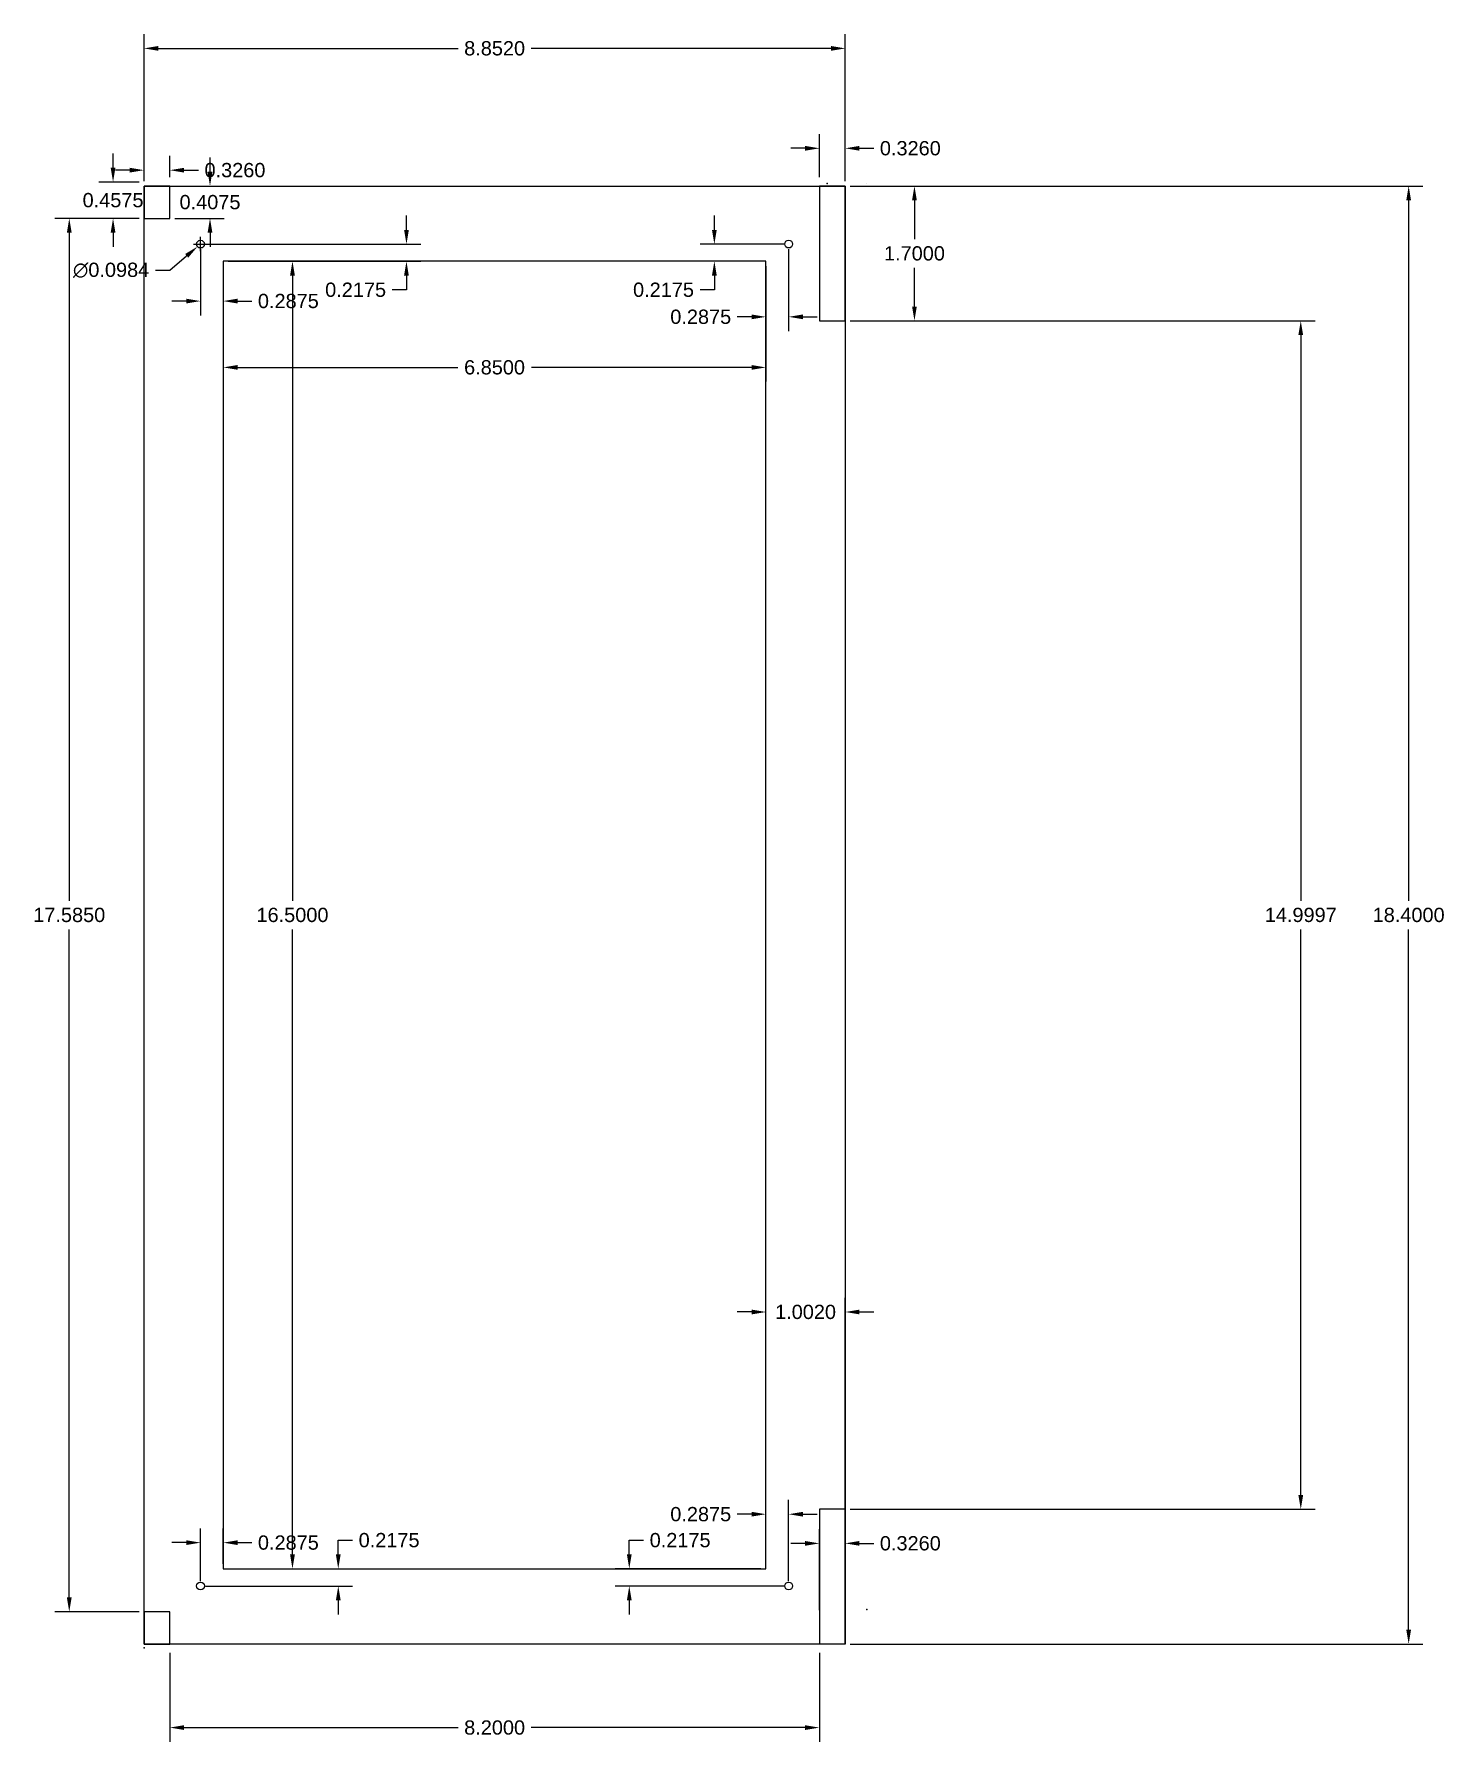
# Model space of a CAD drawing. Header units: inches. Extents: x 4.4 to 22.2, y 4.9 to 26.4.
import ezdxf

# ---------------------------------------------------------------- set-up
doc = ezdxf.new("R2010")
doc.units = ezdxf.units.IN
doc.header["$MEASUREMENT"] = 0
doc.layers.get('0').update_dxf_attribs({"color": 1})
doc.layers.add('dimensions', color=4, linetype='Continuous')
doc.layers.add('non-cut features', color=3, linetype='Continuous')
doc.styles.get("Standard").update_dxf_attribs({"font": 'Arial Regular.ttf'})
doc.dimstyles.get("Standard").update_dxf_attribs({"dimtxt": 0.18, "dimasz": 0.18, "dimexe": 0.18, "dimexo": 0.0625, "dimgap": 0.09, "dimtad": 0, "dimtih": 1, "dimtoh": 1, "dimdec": 4, "dimzin": 0, "dimdsep": 46, "dimtxsty": 'Standard', "dimcen": 0.09, "dimadec": 0, "dimazin": 0, "dimtfac": 1, "dimtdec": 4, "dimtofl": 0, "dimtmove": 0, "dimatfit": 3, "dimfxl": 1, "dimtolj": 1, "dimtzin": 0, "dimarcsym": 0})

# ---------------------------------------------------------------- blocks, each defined once
blk = doc.blocks.new('*D4')
at = {"layer": 'Defpoints', "color": 0, "transparency": 16777216}
for p in [(5.817, 24.573), (6.143, 24.723), (6.143, 24.573)]:
    blk.add_point(p, dxfattribs=at)
at = {"layer": 'dimensions', "color": 0, "lineweight": -2, "transparency": 16777216}
for p, q in [((5.817, 24.635), (5.817, 24.903)), ((6.143, 24.635), (6.143, 24.903)), ((5.637, 24.723), (5.457, 24.723)), ((6.323, 24.723), (6.503, 24.723))]:
    blk.add_line(p, q, dxfattribs=at)
at = {"layer": 'dimensions', "color": 0, "transparency": 16777216}
for points in [[(5.637, 24.753), (5.637, 24.693), (5.817, 24.723)], [(6.323, 24.753), (6.323, 24.693), (6.143, 24.723)]]:
    blk.add_solid(points, dxfattribs=at)
at = {"layer": 'dimensions', "color": 0, "transparency": 16777216, "insert": (6.965, 24.723), "char_height": 0.18, "attachment_point": 5}
blk.add_mtext('\\A1;0.3260', dxfattribs=at)
blk = doc.blocks.new('*D6')
at = {"layer": 'Defpoints', "color": 0, "transparency": 16777216}
for p in [(6.143, 6.073), (14.343, 6.073), (14.343, 5.068)]:
    blk.add_point(p, dxfattribs=at)
at = {"layer": 'dimensions', "color": 0, "lineweight": -2, "transparency": 16777216}
for p, q in [((6.143, 6.01), (6.143, 4.888)), ((14.343, 6.01), (14.343, 4.888)), ((6.323, 5.068), (9.781, 5.068)), ((14.163, 5.068), (10.705, 5.068))]:
    blk.add_line(p, q, dxfattribs=at)
at = {"layer": 'dimensions', "color": 0, "transparency": 16777216}
for points in [[(6.323, 5.098), (6.323, 5.038), (6.143, 5.068)], [(14.163, 5.098), (14.163, 5.038), (14.343, 5.068)]]:
    blk.add_solid(points, dxfattribs=at)
at = {"layer": 'dimensions', "color": 0, "transparency": 16777216, "insert": (10.243, 5.068), "char_height": 0.18, "attachment_point": 5}
blk.add_mtext('\\A1;8.2000', dxfattribs=at)
blk = doc.blocks.new('*D9')
at = {"layer": 'Defpoints', "color": 0, "transparency": 16777216}
for p in [(14.669, 7.393), (14.343, 6.488), (14.669, 6.488)]:
    blk.add_point(p, dxfattribs=at)
at = {"layer": 'dimensions', "color": 0, "lineweight": -2, "transparency": 16777216}
for p, q in [((14.343, 6.55), (14.343, 7.573)), ((14.669, 6.55), (14.669, 7.573)), ((14.163, 7.393), (13.983, 7.393)), ((14.849, 7.393), (15.029, 7.393))]:
    blk.add_line(p, q, dxfattribs=at)
at = {"layer": 'dimensions', "color": 0, "transparency": 16777216}
for points in [[(14.163, 7.423), (14.163, 7.363), (14.343, 7.393)], [(14.849, 7.423), (14.849, 7.363), (14.669, 7.393)]]:
    blk.add_solid(points, dxfattribs=at)
at = {"layer": 'dimensions', "color": 0, "transparency": 16777216, "insert": (15.491, 7.393), "char_height": 0.18, "attachment_point": 5}
blk.add_mtext('\\A1;0.3260', dxfattribs=at)
blk = doc.blocks.new('*D11')
at = {"layer": 'Defpoints', "color": 0, "transparency": 16777216}
for p in [(14.669, 24.999), (14.343, 24.572), (14.669, 24.572)]:
    blk.add_point(p, dxfattribs=at)
at = {"layer": 'dimensions', "color": 0, "lineweight": -2, "transparency": 16777216}
for p, q in [((14.343, 24.635), (14.343, 25.179)), ((14.669, 24.635), (14.669, 25.179)), ((14.163, 24.999), (13.983, 24.999)), ((14.849, 24.999), (15.029, 24.999))]:
    blk.add_line(p, q, dxfattribs=at)
at = {"layer": 'dimensions', "color": 0, "transparency": 16777216}
for points in [[(14.163, 25.029), (14.163, 24.969), (14.343, 24.999)], [(14.849, 25.029), (14.849, 24.969), (14.669, 24.999)]]:
    blk.add_solid(points, dxfattribs=at)
at = {"layer": 'dimensions', "color": 0, "transparency": 16777216, "insert": (15.491, 24.999), "char_height": 0.18, "attachment_point": 5}
blk.add_mtext('\\A1;0.3260', dxfattribs=at)
blk = doc.blocks.new('*D15')
at = {"layer": 'Defpoints', "color": 0, "transparency": 16777216}
for p in [(5.817, 24.573), (5.426, 24.115), (5.817, 24.115)]:
    blk.add_point(p, dxfattribs=at)
at = {"layer": 'dimensions', "color": 0, "lineweight": -2, "transparency": 16777216}
for p, q in [((5.426, 24.753), (5.426, 24.933)), ((5.755, 24.573), (5.246, 24.573)), ((5.755, 24.115), (5.246, 24.115)), ((5.426, 23.935), (5.426, 23.755))]:
    blk.add_line(p, q, dxfattribs=at)
at = {"layer": 'dimensions', "color": 0, "transparency": 16777216}
for points in [[(5.396, 24.753), (5.456, 24.753), (5.426, 24.573)], [(5.396, 23.935), (5.456, 23.935), (5.426, 24.115)]]:
    blk.add_solid(points, dxfattribs=at)
at = {"layer": 'dimensions', "color": 0, "transparency": 16777216, "insert": (5.426, 24.344), "char_height": 0.18, "attachment_point": 5}
blk.add_mtext('\\A1;0.4575', dxfattribs=at)
blk = doc.blocks.new('*D21')
at = {"layer": 'Defpoints', "color": 0, "transparency": 16777216}
for p in [(14.669, 10.313), (13.667, 7.073), (14.669, 7.073)]:
    blk.add_point(p, dxfattribs=at)
at = {"layer": 'dimensions', "color": 0, "lineweight": -2, "transparency": 16777216}
for p, q in [((13.667, 7.135), (13.667, 10.493)), ((14.669, 7.135), (14.669, 10.493)), ((13.487, 10.313), (13.307, 10.313)), ((14.849, 10.313), (15.029, 10.313))]:
    blk.add_line(p, q, dxfattribs=at)
at = {"layer": 'dimensions', "color": 0, "transparency": 16777216}
for points in [[(13.487, 10.343), (13.487, 10.283), (13.667, 10.313)], [(14.849, 10.343), (14.849, 10.283), (14.669, 10.313)]]:
    blk.add_solid(points, dxfattribs=at)
at = {"layer": 'dimensions', "color": 0, "transparency": 16777216, "insert": (14.168, 10.313), "char_height": 0.18, "attachment_point": 5}
blk.add_mtext('\\A1;1.0020', dxfattribs=at)
blk = doc.blocks.new('*D22')
at = {"layer": 'Defpoints', "color": 0, "transparency": 16777216}
for p in [(6.817, 23.573), (13.667, 23.573), (13.667, 22.234)]:
    blk.add_point(p, dxfattribs=at)
at = {"layer": 'dimensions', "color": 0, "lineweight": -2, "transparency": 16777216}
for p, q in [((6.817, 23.51), (6.817, 22.054)), ((13.667, 23.51), (13.667, 22.054)), ((6.997, 22.234), (9.778, 22.234)), ((13.487, 22.234), (10.707, 22.234))]:
    blk.add_line(p, q, dxfattribs=at)
at = {"layer": 'dimensions', "color": 0, "transparency": 16777216}
for points in [[(6.997, 22.264), (6.997, 22.204), (6.817, 22.234)], [(13.487, 22.264), (13.487, 22.204), (13.667, 22.234)]]:
    blk.add_solid(points, dxfattribs=at)
at = {"layer": 'dimensions', "color": 0, "transparency": 16777216, "insert": (10.242, 22.234), "char_height": 0.18, "attachment_point": 5}
blk.add_mtext('\\A1;6.8500', dxfattribs=at)
blk = doc.blocks.new('*D23')
at = {"layer": 'Defpoints', "color": 0, "transparency": 16777216}
for p in [(6.817, 23.573), (7.691, 23.573), (6.817, 7.073)]:
    blk.add_point(p, dxfattribs=at)
at = {"layer": 'dimensions', "color": 0, "lineweight": -2, "transparency": 16777216}
for p, q in [((6.88, 23.573), (7.871, 23.573)), ((7.691, 23.393), (7.691, 15.504)), ((7.691, 7.253), (7.691, 15.141)), ((6.88, 7.073), (7.871, 7.073))]:
    blk.add_line(p, q, dxfattribs=at)
at = {"layer": 'dimensions', "color": 0, "transparency": 16777216}
for points in [[(7.661, 23.393), (7.721, 23.393), (7.691, 23.573)], [(7.661, 7.253), (7.721, 7.253), (7.691, 7.073)]]:
    blk.add_solid(points, dxfattribs=at)
at = {"layer": 'dimensions', "color": 0, "transparency": 16777216, "insert": (7.691, 15.323), "char_height": 0.18, "attachment_point": 5}
blk.add_mtext('\\A1;16.5000', dxfattribs=at)
blk = doc.blocks.new('*D31')
at = {"layer": 'Defpoints', "color": 0, "transparency": 16777216}
for p in [(6.53, 23.79), (6.817, 23.573), (6.817, 23.071)]:
    blk.add_point(p, dxfattribs=at)
at = {"layer": 'dimensions', "color": 0, "lineweight": -2, "transparency": 16777216}
for p, q in [((6.53, 23.728), (6.53, 22.891)), ((6.817, 23.51), (6.817, 22.891)), ((6.35, 23.071), (6.17, 23.071)), ((6.997, 23.071), (7.177, 23.071))]:
    blk.add_line(p, q, dxfattribs=at)
at = {"layer": 'dimensions', "color": 0, "transparency": 16777216}
for points in [[(6.35, 23.101), (6.35, 23.041), (6.53, 23.071)], [(6.997, 23.101), (6.997, 23.041), (6.817, 23.071)]]:
    blk.add_solid(points, dxfattribs=at)
at = {"layer": 'dimensions', "color": 0, "transparency": 16777216, "insert": (7.639, 23.071), "char_height": 0.18, "attachment_point": 5}
blk.add_mtext('\\A1;0.2875', dxfattribs=at)
blk = doc.blocks.new('*D32')
at = {"layer": 'Defpoints', "color": 0, "transparency": 16777216}
for p in [(6.53, 23.79), (6.817, 23.573), (9.13, 23.573)]:
    blk.add_point(p, dxfattribs=at)
at = {"layer": 'dimensions', "color": 0, "lineweight": -2, "transparency": 16777216}
for p, q in [((9.13, 23.97), (9.13, 24.15)), ((6.592, 23.79), (9.31, 23.79)), ((6.88, 23.573), (9.31, 23.573)), ((9.13, 23.393), (9.13, 23.213)), ((9.13, 23.213), (8.95, 23.213))]:
    blk.add_line(p, q, dxfattribs=at)
at = {"layer": 'dimensions', "color": 0, "transparency": 16777216}
for points in [[(9.1, 23.97), (9.16, 23.97), (9.13, 23.79)], [(9.1, 23.393), (9.16, 23.393), (9.13, 23.573)]]:
    blk.add_solid(points, dxfattribs=at)
at = {"layer": 'dimensions', "color": 0, "transparency": 16777216, "insert": (8.488, 23.213), "char_height": 0.18, "attachment_point": 5}
blk.add_mtext('\\A1;0.2175', dxfattribs=at)
blk = doc.blocks.new('*D33')
at = {"layer": 'Defpoints', "color": 0, "transparency": 16777216}
for p in [(13.955, 23.79), (13.017, 23.573), (13.605, 23.573)]:
    blk.add_point(p, dxfattribs=at)
at = {"layer": 'dimensions', "color": 0, "lineweight": -2, "transparency": 16777216}
for p, q in [((13.017, 23.97), (13.017, 24.15)), ((13.892, 23.79), (12.837, 23.79)), ((13.542, 23.573), (12.837, 23.573)), ((13.017, 23.393), (13.017, 23.213)), ((13.017, 23.213), (12.837, 23.213))]:
    blk.add_line(p, q, dxfattribs=at)
at = {"layer": 'dimensions', "color": 0, "transparency": 16777216}
for points in [[(12.987, 23.97), (13.047, 23.97), (13.017, 23.79)], [(12.987, 23.393), (13.047, 23.393), (13.017, 23.573)]]:
    blk.add_solid(points, dxfattribs=at)
at = {"layer": 'dimensions', "color": 0, "transparency": 16777216, "insert": (12.375, 23.213), "char_height": 0.18, "attachment_point": 5}
blk.add_mtext('\\A1;0.2175', dxfattribs=at)
blk = doc.blocks.new('*D34')
at = {"layer": 'Defpoints', "color": 0, "transparency": 16777216}
for p in [(13.955, 23.79), (13.667, 23.573), (13.667, 22.872)]:
    blk.add_point(p, dxfattribs=at)
at = {"layer": 'dimensions', "color": 0, "lineweight": -2, "transparency": 16777216}
for p, q in [((13.955, 23.728), (13.955, 22.692)), ((13.667, 23.51), (13.667, 22.692)), ((13.487, 22.872), (13.307, 22.872)), ((14.135, 22.872), (14.315, 22.872))]:
    blk.add_line(p, q, dxfattribs=at)
at = {"layer": 'dimensions', "color": 0, "transparency": 16777216}
for points in [[(13.487, 22.902), (13.487, 22.842), (13.667, 22.872)], [(14.135, 22.902), (14.135, 22.842), (13.955, 22.872)]]:
    blk.add_solid(points, dxfattribs=at)
at = {"layer": 'dimensions', "color": 0, "transparency": 16777216, "insert": (12.845, 22.872), "char_height": 0.18, "attachment_point": 5}
blk.add_mtext('\\A1;0.2875', dxfattribs=at)
blk = doc.blocks.new('*D36')
at = {"layer": 'Defpoints', "color": 0, "transparency": 16777216}
for p in [(6.817, 7.073), (8.269, 7.073), (6.53, 6.855)]:
    blk.add_point(p, dxfattribs=at)
at = {"layer": 'dimensions', "color": 0, "lineweight": -2, "transparency": 16777216}
for p, q in [((8.269, 7.253), (8.269, 7.433)), ((8.269, 7.433), (8.449, 7.433)), ((6.88, 7.073), (8.449, 7.073)), ((6.592, 6.855), (8.449, 6.855)), ((8.269, 6.675), (8.269, 6.495))]:
    blk.add_line(p, q, dxfattribs=at)
at = {"layer": 'dimensions', "color": 0, "transparency": 16777216}
for points in [[(8.239, 7.253), (8.299, 7.253), (8.269, 7.073)], [(8.239, 6.675), (8.299, 6.675), (8.269, 6.855)]]:
    blk.add_solid(points, dxfattribs=at)
at = {"layer": 'dimensions', "color": 0, "transparency": 16777216, "insert": (8.911, 7.433), "char_height": 0.18, "attachment_point": 5}
blk.add_mtext('\\A1;0.2175', dxfattribs=at)
blk = doc.blocks.new('*D37')
at = {"layer": 'Defpoints', "color": 0, "transparency": 16777216}
for p in [(13.667, 7.761), (13.667, 7.073), (13.955, 6.855)]:
    blk.add_point(p, dxfattribs=at)
at = {"layer": 'dimensions', "color": 0, "lineweight": -2, "transparency": 16777216}
for p, q in [((13.487, 7.761), (13.307, 7.761)), ((13.667, 7.135), (13.667, 7.941)), ((13.955, 6.918), (13.955, 7.941)), ((14.135, 7.761), (14.315, 7.761))]:
    blk.add_line(p, q, dxfattribs=at)
at = {"layer": 'dimensions', "color": 0, "transparency": 16777216}
for points in [[(13.487, 7.791), (13.487, 7.731), (13.667, 7.761)], [(14.135, 7.791), (14.135, 7.731), (13.955, 7.761)]]:
    blk.add_solid(points, dxfattribs=at)
at = {"layer": 'dimensions', "color": 0, "transparency": 16777216, "insert": (12.845, 7.761), "char_height": 0.18, "attachment_point": 5}
blk.add_mtext('\\A1;0.2875', dxfattribs=at)
blk = doc.blocks.new('*D38')
at = {"layer": 'Defpoints', "color": 0, "transparency": 16777216}
for p in [(11.943, 7.073), (13.667, 7.073), (13.955, 6.855)]:
    blk.add_point(p, dxfattribs=at)
at = {"layer": 'dimensions', "color": 0, "lineweight": -2, "transparency": 16777216}
for p, q in [((11.943, 7.253), (11.943, 7.433)), ((11.943, 7.433), (12.123, 7.433)), ((13.605, 7.073), (11.763, 7.073)), ((13.892, 6.855), (11.763, 6.855)), ((11.943, 6.675), (11.943, 6.495))]:
    blk.add_line(p, q, dxfattribs=at)
at = {"layer": 'dimensions', "color": 0, "transparency": 16777216}
for points in [[(11.913, 7.253), (11.973, 7.253), (11.943, 7.073)], [(11.913, 6.675), (11.973, 6.675), (11.943, 6.855)]]:
    blk.add_solid(points, dxfattribs=at)
at = {"layer": 'dimensions', "color": 0, "transparency": 16777216, "insert": (12.585, 7.433), "char_height": 0.18, "attachment_point": 5}
blk.add_mtext('\\A1;0.2175', dxfattribs=at)
blk = doc.blocks.new('*D39')
at = {"layer": 'Defpoints', "color": 0, "transparency": 16777216}
for p in [(6.817, 7.402), (6.817, 7.073), (6.53, 6.855)]:
    blk.add_point(p, dxfattribs=at)
at = {"layer": 'dimensions', "color": 0, "lineweight": -2, "transparency": 16777216}
for p, q in [((6.53, 6.918), (6.53, 7.582)), ((6.817, 7.135), (6.817, 7.582)), ((6.35, 7.402), (6.17, 7.402)), ((6.997, 7.402), (7.177, 7.402))]:
    blk.add_line(p, q, dxfattribs=at)
at = {"layer": 'dimensions', "color": 0, "transparency": 16777216}
for points in [[(6.35, 7.432), (6.35, 7.372), (6.53, 7.402)], [(6.997, 7.432), (6.997, 7.372), (6.817, 7.402)]]:
    blk.add_solid(points, dxfattribs=at)
at = {"layer": 'dimensions', "color": 0, "transparency": 16777216, "insert": (7.639, 7.402), "char_height": 0.18, "attachment_point": 5}
blk.add_mtext('\\A1;0.2875', dxfattribs=at)
blk = doc.blocks.new('*D41')
at = {"layer": 'Defpoints', "color": 0, "transparency": 16777216}
for p in [(6.492, 23.758), (6.567, 23.822)]:
    blk.add_point(p, dxfattribs=at)
at = {"layer": 'dimensions', "color": 0, "lineweight": -2, "transparency": 16777216}
for p, q in [((6.44, 23.79), (6.62, 23.79)), ((6.53, 23.7), (6.53, 23.88)), ((6.141, 23.46), (6.355, 23.642)), ((5.961, 23.46), (6.141, 23.46))]:
    blk.add_line(p, q, dxfattribs=at)
at = {"layer": 'dimensions', "color": 0, "transparency": 16777216}
blk.add_solid([(6.336, 23.665), (6.375, 23.619), (6.492, 23.758)], dxfattribs=at)
at = {"layer": 'dimensions', "color": 0, "transparency": 16777216, "insert": (5.401, 23.46), "char_height": 0.18, "attachment_point": 5}
blk.add_mtext('\\A1;∅0.0984', dxfattribs=at)
blk = doc.blocks.new('*D42')
at = {"layer": 'Defpoints', "color": 0, "transparency": 16777216}
for p in [(5.817, 24.115), (4.873, 6.53), (5.817, 6.53)]:
    blk.add_point(p, dxfattribs=at)
at = {"layer": 'dimensions', "color": 0, "lineweight": -2, "transparency": 16777216}
for p, q in [((5.755, 24.115), (4.693, 24.115)), ((4.873, 23.935), (4.873, 15.504)), ((4.873, 6.71), (4.873, 15.142)), ((5.755, 6.53), (4.693, 6.53))]:
    blk.add_line(p, q, dxfattribs=at)
at = {"layer": 'dimensions', "color": 0, "transparency": 16777216}
for points in [[(4.843, 23.935), (4.903, 23.935), (4.873, 24.115)], [(4.843, 6.71), (4.903, 6.71), (4.873, 6.53)]]:
    blk.add_solid(points, dxfattribs=at)
at = {"layer": 'dimensions', "color": 0, "transparency": 16777216, "insert": (4.873, 15.323), "char_height": 0.18, "attachment_point": 5}
blk.add_mtext('\\A1;17.5850', dxfattribs=at)
blk = doc.blocks.new('*D43')
at = {"layer": 'Defpoints', "color": 0, "transparency": 16777216}
for p in [(14.732, 22.822), (14.669, 7.823), (20.42, 7.823)]:
    blk.add_point(p, dxfattribs=at)
at = {"layer": 'dimensions', "color": 0, "lineweight": -2, "transparency": 16777216}
for p, q in [((14.794, 22.822), (20.6, 22.822)), ((20.42, 22.642), (20.42, 15.504)), ((20.42, 8.003), (20.42, 15.141)), ((14.732, 7.823), (20.6, 7.823))]:
    blk.add_line(p, q, dxfattribs=at)
at = {"layer": 'dimensions', "color": 0, "transparency": 16777216}
for points in [[(20.39, 22.642), (20.45, 22.642), (20.42, 22.822)], [(20.39, 8.003), (20.45, 8.003), (20.42, 7.823)]]:
    blk.add_solid(points, dxfattribs=at)
at = {"layer": 'dimensions', "color": 0, "transparency": 16777216, "insert": (20.42, 15.323), "char_height": 0.18, "attachment_point": 5}
blk.add_mtext('\\A1;14.9997', dxfattribs=at)
blk = doc.blocks.new('*D44')
at = {"layer": 'Defpoints', "color": 0, "transparency": 16777216}
for p in [(6.143, 24.523), (6.143, 24.115), (6.65, 24.115)]:
    blk.add_point(p, dxfattribs=at)
at = {"layer": 'dimensions', "color": 0, "lineweight": -2, "transparency": 16777216}
for p, q in [((6.65, 24.703), (6.65, 24.883)), ((6.206, 24.523), (6.83, 24.523)), ((6.206, 24.115), (6.83, 24.115)), ((6.65, 23.935), (6.65, 23.755))]:
    blk.add_line(p, q, dxfattribs=at)
at = {"layer": 'dimensions', "color": 0, "transparency": 16777216}
for points in [[(6.62, 24.703), (6.68, 24.703), (6.65, 24.523)], [(6.62, 23.935), (6.68, 23.935), (6.65, 24.115)]]:
    blk.add_solid(points, dxfattribs=at)
at = {"layer": 'dimensions', "color": 0, "transparency": 16777216, "insert": (6.65, 24.319), "char_height": 0.18, "attachment_point": 5}
blk.add_mtext('\\A1;0.4075', dxfattribs=at)
blk = doc.blocks.new('*D45')
at = {"layer": 'Defpoints', "color": 0, "transparency": 16777216}
for p in [(14.669, 24.522), (14.669, 22.822), (15.543, 22.822)]:
    blk.add_point(p, dxfattribs=at)
at = {"layer": 'dimensions', "color": 0, "lineweight": -2, "transparency": 16777216}
for p, q in [((14.732, 24.522), (15.723, 24.522)), ((15.543, 24.342), (15.543, 23.854)), ((15.543, 23.002), (15.543, 23.491)), ((14.732, 22.822), (15.723, 22.822))]:
    blk.add_line(p, q, dxfattribs=at)
at = {"layer": 'dimensions', "color": 0, "transparency": 16777216}
for points in [[(15.513, 24.342), (15.573, 24.342), (15.543, 24.522)], [(15.513, 23.002), (15.573, 23.002), (15.543, 22.822)]]:
    blk.add_solid(points, dxfattribs=at)
at = {"layer": 'dimensions', "color": 0, "transparency": 16777216, "insert": (15.543, 23.672), "char_height": 0.18, "attachment_point": 5}
blk.add_mtext('\\A1;1.7000', dxfattribs=at)
blk = doc.blocks.new('*D46')
at = {"layer": 'Defpoints', "color": 0, "transparency": 16777216}
for p in [(14.669, 26.26), (5.817, 24.523), (14.669, 24.522)]:
    blk.add_point(p, dxfattribs=at)
at = {"layer": 'dimensions', "color": 0, "lineweight": -2, "transparency": 16777216}
for p, q in [((5.817, 24.585), (5.817, 26.44)), ((14.669, 24.585), (14.669, 26.44)), ((5.997, 26.26), (9.781, 26.26)), ((14.489, 26.26), (10.705, 26.26))]:
    blk.add_line(p, q, dxfattribs=at)
at = {"layer": 'dimensions', "color": 0, "transparency": 16777216}
for points in [[(5.997, 26.29), (5.997, 26.23), (5.817, 26.26)], [(14.489, 26.29), (14.489, 26.23), (14.669, 26.26)]]:
    blk.add_solid(points, dxfattribs=at)
at = {"layer": 'dimensions', "color": 0, "transparency": 16777216, "insert": (10.243, 26.26), "char_height": 0.18, "attachment_point": 5}
blk.add_mtext('\\A1;8.8520', dxfattribs=at)
blk = doc.blocks.new('*D47')
at = {"layer": 'Defpoints', "color": 0, "transparency": 16777216}
for p in [(14.669, 24.523), (14.669, 6.123), (21.782, 6.123)]:
    blk.add_point(p, dxfattribs=at)
at = {"layer": 'dimensions', "color": 0, "lineweight": -2, "transparency": 16777216}
for p, q in [((14.732, 24.523), (21.962, 24.523)), ((21.782, 24.343), (21.782, 15.504)), ((21.782, 6.303), (21.782, 15.142)), ((14.732, 6.123), (21.962, 6.123))]:
    blk.add_line(p, q, dxfattribs=at)
at = {"layer": 'dimensions', "color": 0, "transparency": 16777216}
for points in [[(21.752, 24.343), (21.812, 24.343), (21.782, 24.523)], [(21.752, 6.303), (21.812, 6.303), (21.782, 6.123)]]:
    blk.add_solid(points, dxfattribs=at)
at = {"layer": 'dimensions', "color": 0, "transparency": 16777216, "insert": (21.782, 15.323), "char_height": 0.18, "attachment_point": 5}
blk.add_mtext('\\A1;18.4000', dxfattribs=at)

msp = doc.modelspace()

# ---------------------------------------------------------------- linework, layer by layer
msp.add_line((14.94221, 24.55646), (14.94221, 24.55646))
for points in [[(5.81733, 24.11523), (6.14333, 24.11523), (6.14333, 24.52273), (5.81733, 24.52273)], [(5.81733, 24.52273), (14.66933, 24.52273), (14.66933, 6.12273), (5.81733, 6.12273)], [(14.34333, 22.82238), (14.66933, 22.82238), (14.66933, 24.52238), (14.34333, 24.52238)], [(6.81738, 7.0727), (13.66738, 7.0727), (13.66738, 23.5727), (6.81738, 23.5727)], [(14.34333, 6.12328), (14.66933, 6.12328), (14.66933, 7.82328), (14.34333, 7.82328)], [(5.81733, 6.12273), (6.14333, 6.12273), (6.14333, 6.53023), (5.81733, 6.53023)]]:
    msp.add_lwpolyline(points, close=True)
for centre in [(6.52985, 23.79015), (13.95487, 23.79019), (6.5299, 6.85517), (13.95492, 6.85517)]:
    msp.add_circle(centre, 0.0492)
at = {"layer": 'non-cut features'}
for p in [(14.44221, 24.55646), (14.94221, 6.55646), (5.81733, 6.07273)]:
    msp.add_point(p, dxfattribs=at)

# ---------------------------------------------------------------- dimensions: what is measured, and where the dimension line sits
at = {"layer": 'dimensions'}
for base, p1, p2, picture, middle in [((14.66933, 26.25962), (5.81733, 24.52273), (14.66933, 24.52238), '*D46', (10.24333, 26.25962)), ((14.66933, 24.99897), (14.34333, 24.57238), (14.66933, 24.57238), '*D11', (15.49137, 24.99897)), ((6.14333, 24.72329), (5.81733, 24.57273), (6.14333, 24.57273), '*D4', (6.96537, 24.72329)), ((6.81738, 23.07064), (6.52985, 23.79015), (6.81738, 23.5727), '*D31', (7.63941, 23.07064)), ((13.66738, 22.87197), (13.95487, 23.79019), (13.66738, 23.5727), '*D34', (12.84535, 22.87197)), ((13.66738, 22.23449), (6.81738, 23.5727), (13.66738, 23.5727), '*D22', (10.24238, 22.23449)), ((14.669334, 10.312507), (13.66738, 7.072698), (14.669334, 7.072698), '*D21', (14.168357, 10.312507)), ((6.81738, 7.40166), (6.5299, 6.85517), (6.81738, 7.0727), '*D39', (7.63941, 7.40166)), ((14.66933, 7.39338), (14.34333, 6.48773), (14.66933, 6.48773), '*D9', (15.49137, 7.39338)), ((14.34333, 5.06826), (6.14333, 6.07273), (14.34333, 6.07273), '*D6', (10.24333, 5.06826))]:
    dim = msp.add_linear_dim(base=base, p1=p1, p2=p2, dimstyle='Standard', dxfattribs=at)
    dim.commit()
    dim.dimension.update_dxf_attribs({"geometry": picture, "text_midpoint": middle})
for base, p1, p2, picture, middle in [((5.42638, 24.11523), (5.81733, 24.57273), (5.81733, 24.11523), '*D15', (5.42638, 24.34398)), ((6.6501, 24.11523), (6.14333, 24.52273), (6.14333, 24.11523), '*D44', (6.6501, 24.31898)), ((21.78187, 6.12273), (14.66933, 24.52273), (14.66933, 6.12273), '*D47', (21.78187, 15.32273)), ((15.54278, 22.82238), (14.66933, 24.52238), (14.66933, 22.82238), '*D45', (15.54278, 23.67238)), ((9.130241, 23.572698), (6.529855, 23.790154), (6.81738, 23.572698), '*D32', (8.488208, 23.212698)), ((13.01729, 23.5727), (13.95487, 23.79019), (13.60488, 23.5727), '*D33', (12.37525, 23.2127)), ((4.87274, 6.53023), (5.81733, 24.11523), (5.81733, 6.53023), '*D42', (4.87274, 15.32273)), ((7.69125, 23.5727), (6.81738, 7.0727), (6.81738, 23.5727), '*D23', (7.69125, 15.3227)), ((20.419778, 7.822729), (14.731835, 22.822382), (14.669334, 7.822729), '*D43', (20.419778, 15.322555)), ((8.26929, 7.0727), (6.5299, 6.85517), (6.81738, 7.0727), '*D36', (8.91132, 7.4327)), ((11.94312, 7.0727), (13.95492, 6.85517), (13.66738, 7.0727), '*D38', (12.58515, 7.4327))]:
    dim = msp.add_linear_dim(base=base, p1=p1, p2=p2, angle=90, dimstyle='Standard', dxfattribs=at)
    dim.commit()
    dim.dimension.update_dxf_attribs({"geometry": picture, "text_midpoint": middle})
dim = msp.add_diameter_dim_2p(p1=(6.56734, 23.82202), p2=(6.49237, 23.75829), dimstyle='Standard', dxfattribs=at)
dim.commit()
dim.dimension.update_dxf_attribs({"geometry": '*D41', "text_midpoint": (5.40077, 23.45959), "dimtype": 163})
dim = msp.add_linear_dim(base=(13.66738, 7.76098), p1=(13.95492, 6.85517), p2=(13.66738, 7.0727), dimstyle='Standard', dxfattribs=at)
dim.commit()
dim.dimension.update_dxf_attribs({"geometry": '*D37', "text_midpoint": (12.84535, 7.76098), "dimtype": 160})

doc.saveas('drawing.dxf')
